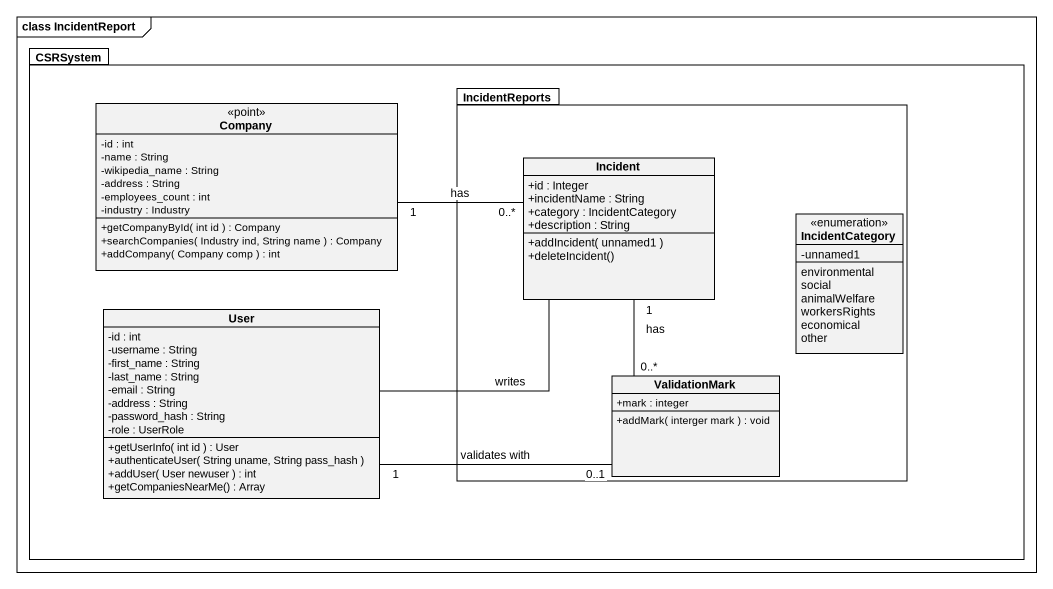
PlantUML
@startuml
mainframe class IncidentReport
hide circle
hide empty members
skinparam classAttributeIconSize 0
package CSRSystem {
  class Company <<point>> {
    -id : int
    -name : String
    -wikipedia_name : String
    -address : String
    -employees_count : int
    -industry : Industry
    +getCompanyById( int id ) : Company
    +searchCompanies( Industry ind, String name ) : Company
    +addCompany( Company comp ) : int
  }
  package IncidentReports {
    class Incident {
      +id : Integer
      +incidentName : String
      +category : IncidentCategory
      +description : String
      +addIncident( unnamed1 )
      +deleteIncident()
    }
    enum IncidentCategory {
      -unnamed1
      environmental
      social
      animalWelfare
      workersRights
      economical
      other
    }
    class ValidationMark {
      +mark : integer
      +addMark( interger mark ) : void
    }
  }
  class User {
    -id : int
    -username : String
    -first_name : String
    -last_name : String
    -email : String
    -address : String
    -password_hash : String
    -role : UserRole
    +getUserInfo( int id ) : User
    +authenticateUser( String uname, String pass_hash )
    +addUser( User newuser ) : int
    +getCompaniesNearMe() : Array
  }
}
Company "1" -right- "0..*" Incident : has
Incident "1" -- "0..*" ValidationMark : has
User -right- Incident : writes
User "1" -right- "0..1" ValidationMark : validates with
@enduml
